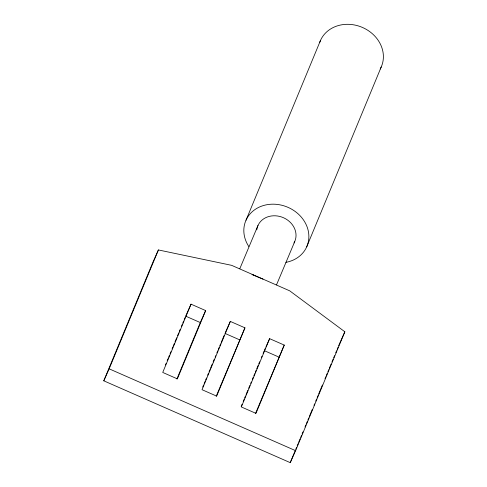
<?xml version="1.0" encoding="UTF-8"?>
<svg xmlns="http://www.w3.org/2000/svg" width="487" height="487" viewBox="0 0 487 487"><rect width="100%" height="100%" fill="white"/><g stroke="black" fill="none" stroke-linecap="round" stroke-linejoin="round"><path stroke-width="0.73" d="M103.786 380.81L153.04 261.927L158.403 249.947L231.617 265.336L289.722 290.842L344.851 331.787L295.597 450.67L290.24 462.65L103.786 380.81L109.149 368.829L158.403 249.947M165.458 364.921L166.037 363.527M167.193 360.739L168.058 358.651M168.636 357.257L169.5 355.163M170.079 353.769L170.943 351.681M172.1 348.893L172.964 346.805M173.542 345.411L174.407 343.323M174.985 341.929L176.72 337.747M177.585 335.659L178.741 332.871M179.319 331.477L180.184 329.382M181.334 326.6L182.205 324.506M182.783 323.112L183.648 321.024M184.226 319.63L185.09 317.542M191.026 304.162L162.737 372.445L177.359 378.868L205.654 310.584L191.026 304.162L185.669 316.148L200.291 322.564L176.909 379.002M246.008 220.227L320.531 40.354M202.738 387.049L203.609 384.955M204.181 383.567L205.051 381.473M205.624 380.079L206.494 377.991M207.645 375.203L208.515 373.115M209.093 371.721L209.958 369.627M210.536 368.233L212.265 364.057M213.129 361.963L214.286 359.175M215.151 357.087L215.729 355.693M216.885 352.905L217.75 350.817M218.328 349.423L219.193 347.334M219.771 345.94L220.635 343.846M221.214 342.452L224.105 335.488M230.327 321.414L202.038 389.697L216.66 396.12L244.949 327.836L230.327 321.414L225.268 332.731M216.21 396.254L244.949 327.836M306.694 246.866L381.218 66.993M241.175 406.389L242.039 404.301M243.196 401.513L244.06 399.419M244.638 398.031L245.503 395.937M246.081 394.543L247.816 390.361M248.68 388.273L249.837 385.485M250.702 383.397L251.28 382.003M252.43 379.215L253.301 377.127M253.879 375.733L254.744 373.639M255.322 372.251L256.186 370.157M256.765 368.762L258.207 365.28M258.786 363.886L259.65 361.798M261.385 357.616L261.957 356.222M263.114 353.434L263.978 351.346M269.628 338.666L241.339 406.949L255.961 413.366L284.25 345.082L269.628 338.666L266.054 346.653M255.511 413.506L284.25 345.082M290.24 462.65L295.165 450.761M295.743 449.361L296.613 447.267M297.192 445.867L298.062 443.767M298.641 442.373L300.089 438.872M300.668 437.472L301.538 435.378M302.117 433.978L302.987 431.878M305.014 426.983L305.885 424.889M306.463 423.489L307.334 421.389M307.912 419.995L308.782 417.895M309.361 416.495L312.258 409.5M313.993 405.306L314.572 403.906M315.734 401.111L316.605 399.011M317.183 397.617L318.054 395.517M318.632 394.117L322.4 385.028M325.006 378.734L325.876 376.634M326.454 375.24L327.325 373.139M327.903 371.739L328.774 369.645M329.352 368.245L331.087 364.051M331.957 361.951L333.12 359.15M333.698 357.756L334.569 355.656M335.726 352.862L336.596 350.762M337.174 349.362L338.045 347.268M338.623 345.867L339.494 343.767M239.781 268.769L257.988 225.481M276.506 284.889L294.714 241.607M200.291 322.564L205.654 310.584M252.041 274.759L253.477 274.93M262.98 279.106L253.386 275.137M264.569 349.983L265.458 347.986M339.792 343.104L344.851 331.787M224.97 333.394L239.592 339.816M264.271 350.646L278.893 357.068M109.149 368.829L295.597 450.67M319.709 42.442A33.14 28.666 22.5 0 1 362.578 27.503A33.14 28.666 22.5 0 1 380.207 69.002M248.796 246.513A33.14 28.666 22.5 0 1 261.537 206.165A33.14 28.666 22.5 0 1 306.487 225.347A33.14 28.666 22.5 0 1 285.906 262.353M256.777 229.858A20.058 17.349 22.5 0 1 281.809 217.062A20.058 17.349 22.5 0 1 294.026 242.952"/></g></svg>
